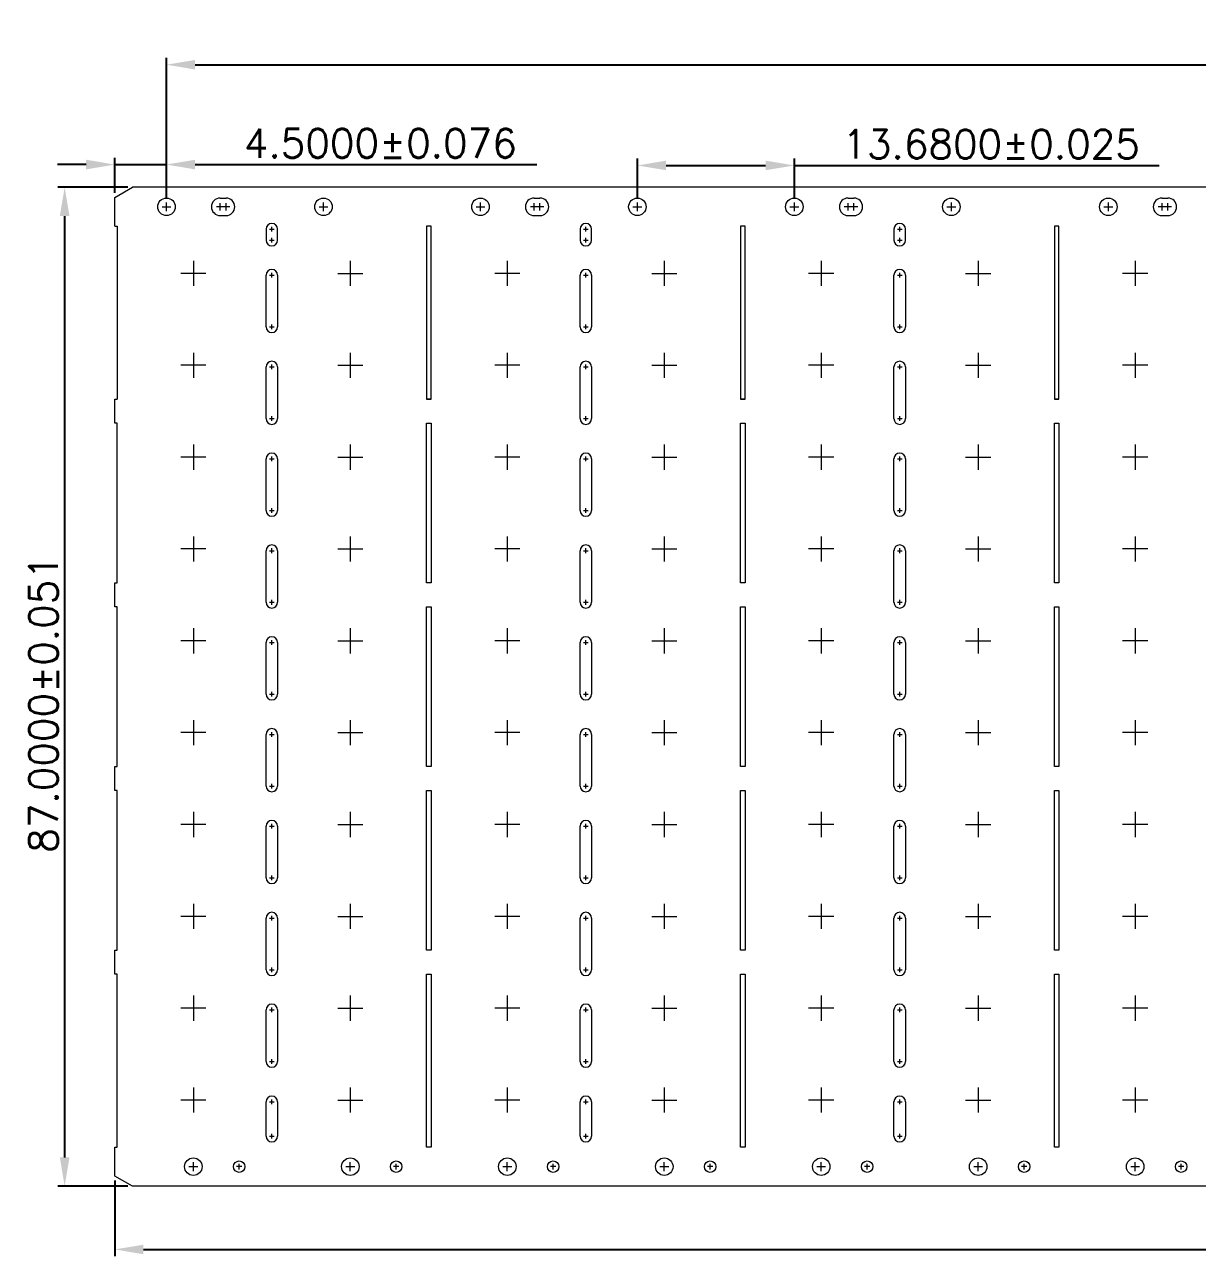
# Model space of a CAD drawing. Extents: x -1222 to -940, y -52 to 64.
# Drawn here: x -1221.6 to -1119.4, y -43.2 to 64.1 of the extents above; entities that cross this region are included whole.
import ezdxf

# ---------------------------------------------------------------- set-up
doc = ezdxf.new("R2010")
doc.units = 0
doc.linetypes.add('CENTER', pattern=[50.8, 31.75, -6.35, 6.35, -6.35])
doc.layers.get('Defpoints').update_dxf_attribs({"lineweight": 0})
for name, color, linetype, lineweight in [('CEN', 3, 'CENTER', 0), ('D Frame', 7, 'Continuous', 0), ('dim', 255, 'Continuous', 0)]:
    doc.layers.add(name, color=color, linetype=linetype, lineweight=lineweight)
doc.styles.add('BZ', font='simplex.shx')
doc.dimstyles.new('St1.CG', dxfattribs={"dimtxt": 2.5, "dimasz": 2.5, "dimexe": 0.6, "dimexo": 0.4, "dimgap": 0.6, "dimtad": 1, "dimdec": 4, "dimzin": 0, "dimdsep": 46, "dimtxsty": 'BZ', "dimcen": 0.6, "dimclrd": 7, "dimclre": 1, "dimadec": 0, "dimazin": 0, "dimtfac": 1, "dimtdec": 4, "dimtmove": 0, "dimatfit": 3, "dimfxl": 1, "dimtolj": 1, "dimtzin": 0, "dimarcsym": 0})

# ---------------------------------------------------------------- blocks, each defined once
blk = doc.blocks.new('*D0')
at = {"layer": 'Defpoints', "color": 0, "lineweight": 0, "transparency": 16777216}
for p in [(71.15, 346.19), (65.25, 259.19), (71.15, 259.19)]:
    blk.add_point(p, dxfattribs=at)
at = {"layer": 'dim', "color": 1, "lineweight": -2, "transparency": 16777216}
for p, q in [((70.75, 346.19), (64.65, 346.19)), ((70.75, 259.19), (64.65, 259.19))]:
    blk.add_line(p, q, dxfattribs=at)
at = {"layer": 'dim', "color": 7, "lineweight": -2, "transparency": 16777216}
blk.add_line((65.25, 343.69), (65.25, 261.69), dxfattribs=at)
at = {"layer": 'dim', "color": 7, "lineweight": 0, "transparency": 16777216}
for points in [[(65.67, 343.69), (64.83, 343.69), (65.25, 346.19)], [(64.83, 261.69), (65.67, 261.69), (65.25, 259.19)]]:
    blk.add_solid(points, dxfattribs=at)
at = {"layer": 'dim', "color": 0, "transparency": 16777216, "insert": (63.4, 301.19), "char_height": 2.5, "attachment_point": 5, "rotation": 90, "style": 'BZ'}
blk.add_mtext('\\A1;87.0000%%p0.051', dxfattribs=at)
blk = doc.blocks.new('*D1')
at = {"layer": 'Defpoints', "color": 0, "lineweight": 0, "transparency": 16777216}
for p in [(69.62, 260.07), (343.22, 260.07), (343.22, 253.68)]:
    blk.add_point(p, dxfattribs=at)
at = {"layer": 'dim', "color": 1, "lineweight": -2, "transparency": 16777216}
for p, q in [((69.62, 259.67), (69.62, 253.08)), ((343.22, 259.67), (343.22, 253.08))]:
    blk.add_line(p, q, dxfattribs=at)
at = {"layer": 'dim', "color": 7, "lineweight": -2, "transparency": 16777216}
blk.add_line((72.12, 253.68), (340.72, 253.68), dxfattribs=at)
at = {"layer": 'dim', "color": 7, "lineweight": 0, "transparency": 16777216}
for points in [[(72.12, 254.09), (72.12, 253.26), (69.62, 253.68)], [(340.72, 253.26), (340.72, 254.09), (343.22, 253.68)]]:
    blk.add_solid(points, dxfattribs=at)
at = {"layer": 'dim', "color": 0, "transparency": 16777216, "insert": (206.42, 255.53), "char_height": 2.5, "attachment_point": 5, "style": 'BZ'}
blk.add_mtext('\\A1;273.6000±0.102', dxfattribs=at)
blk = doc.blocks.new('*D2')
at = {"layer": 'Defpoints', "color": 0, "lineweight": 0, "transparency": 16777216}
for p in [(74.12, 348.17), (69.62, 345.31), (74.12, 344.88)]:
    blk.add_point(p, dxfattribs=at)
at = {"layer": 'dim', "color": 1, "lineweight": -2, "transparency": 16777216}
for p, q in [((69.62, 345.71), (69.62, 348.77)), ((74.12, 345.28), (74.12, 348.77))]:
    blk.add_line(p, q, dxfattribs=at)
at = {"layer": 'dim', "color": 7, "lineweight": -2, "transparency": 16777216}
for p, q in [((67.12, 348.17), (64.62, 348.17)), ((69.62, 348.17), (74.12, 348.17)), ((76.62, 348.17), (106.4, 348.17))]:
    blk.add_line(p, q, dxfattribs=at)
at = {"layer": 'dim', "color": 7, "lineweight": 0, "transparency": 16777216}
for points in [[(67.12, 347.75), (67.12, 348.59), (69.62, 348.17)], [(76.62, 348.59), (76.62, 347.75), (74.12, 348.17)]]:
    blk.add_solid(points, dxfattribs=at)
at = {"layer": 'dim', "color": 0, "transparency": 16777216, "insert": (92.76, 350.02), "char_height": 2.5, "attachment_point": 5, "style": 'BZ'}
blk.add_mtext('\\A1;4.5000±0.076', dxfattribs=at)
blk = doc.blocks.new('*D3')
at = {"layer": 'Defpoints', "color": 0, "lineweight": 0, "transparency": 16777216}
for p in [(128.84, 348.09), (115.16, 344.88), (128.84, 344.88)]:
    blk.add_point(p, dxfattribs=at)
at = {"layer": 'dim', "color": 1, "lineweight": -2, "transparency": 16777216}
for p, q in [((115.16, 345.28), (115.16, 348.69)), ((128.84, 345.28), (128.84, 348.69))]:
    blk.add_line(p, q, dxfattribs=at)
at = {"layer": 'dim', "color": 7, "lineweight": -2, "transparency": 16777216}
for p, q in [((117.66, 348.09), (126.34, 348.09)), ((128.84, 348.09), (160.64, 348.09))]:
    blk.add_line(p, q, dxfattribs=at)
at = {"layer": 'dim', "color": 7, "lineweight": 0, "transparency": 16777216}
for points in [[(117.66, 348.51), (117.66, 347.68), (115.16, 348.09)], [(126.34, 347.68), (126.34, 348.51), (128.84, 348.09)]]:
    blk.add_solid(points, dxfattribs=at)
at = {"layer": 'dim', "color": 0, "transparency": 16777216, "insert": (145.99, 349.94), "char_height": 2.5, "attachment_point": 5, "style": 'BZ'}
blk.add_mtext('\\A1;13.6800±0.025', dxfattribs=at)
blk = doc.blocks.new('*D6')
at = {"layer": 'Defpoints', "color": 0, "lineweight": 0, "transparency": 16777216}
for p in [(334.04, 356.87), (74.12, 344.88), (334.04, 344.88)]:
    blk.add_point(p, dxfattribs=at)
at = {"layer": 'dim', "color": 1, "lineweight": -2, "transparency": 16777216}
for p, q in [((74.12, 345.28), (74.12, 357.47)), ((334.04, 345.28), (334.04, 357.47))]:
    blk.add_line(p, q, dxfattribs=at)
at = {"layer": 'dim', "color": 7, "lineweight": -2, "transparency": 16777216}
blk.add_line((76.62, 356.87), (331.54, 356.87), dxfattribs=at)
at = {"layer": 'dim', "color": 7, "lineweight": 0, "transparency": 16777216}
for points in [[(76.62, 357.28), (76.62, 356.45), (74.12, 356.87)], [(331.54, 356.45), (331.54, 357.28), (334.04, 356.87)]]:
    blk.add_solid(points, dxfattribs=at)
at = {"layer": 'dim', "color": 0, "transparency": 16777216, "insert": (204.08, 358.72), "char_height": 2.5, "attachment_point": 5, "style": 'BZ'}
blk.add_mtext('\\A1;259.9200±0.051', dxfattribs=at)

msp = doc.modelspace()

# ---------------------------------------------------------------- linework, layer by layer
at = {"layer": 'CEN'}
for p, q in [((-1204.59011, 47.85668), (-1204.59011, 48.5139)), ((-1204.08211, 47.85668), (-1204.08211, 48.5139)), ((-1177.23011, 47.85668), (-1177.23011, 48.5139)), ((-1176.72211, 47.85668), (-1176.72211, 48.5139)), ((-1149.87011, 47.85668), (-1149.87011, 48.5139)), ((-1149.36211, 47.85668), (-1149.36211, 48.5139)), ((-1122.51011, 47.85668), (-1122.51011, 48.5139)), ((-1122.00211, 47.85668), (-1122.00211, 48.5139)), ((-1204.2615, 48.18529), (-1204.91872, 48.18529)), ((-1203.7535, 48.18529), (-1204.41072, 48.18529)), ((-1176.9015, 48.18529), (-1177.55872, 48.18529)), ((-1176.3935, 48.18529), (-1177.05072, 48.18529)), ((-1149.5415, 48.18529), (-1150.19872, 48.18529)), ((-1149.0335, 48.18529), (-1149.69072, 48.18529)), ((-1122.1815, 48.18529), (-1122.83872, 48.18529)), ((-1121.6735, 48.18529), (-1122.33072, 48.18529)), ((-1200.29495, 46.23529), (-1199.88527, 46.23529)), ((-1200.09011, 46.03045), (-1200.09011, 46.44013)), ((-1172.93495, 46.23529), (-1172.52527, 46.23529)), ((-1172.73011, 46.03045), (-1172.73011, 46.44013)), ((-1145.57495, 46.23529), (-1145.16527, 46.23529)), ((-1145.37011, 46.03045), (-1145.37011, 46.44013)), ((-1200.29495, 45.28529), (-1199.88527, 45.28529)), ((-1200.09011, 45.08045), (-1200.09011, 45.49013)), ((-1172.93495, 45.28529), (-1172.52527, 45.28529)), ((-1172.73011, 45.08045), (-1172.73011, 45.49013)), ((-1145.57495, 45.28529), (-1145.16527, 45.28529)), ((-1145.37011, 45.08045), (-1145.37011, 45.49013)), ((-1206.93011, 43.48067), (-1206.93011, 41.28992)), ((-1193.25011, 43.48067), (-1193.25011, 41.28992)), ((-1179.57011, 43.48067), (-1179.57011, 41.28992)), ((-1165.89011, 43.48067), (-1165.89011, 41.28992)), ((-1152.21011, 43.48067), (-1152.21011, 41.28992)), ((-1138.53011, 43.48067), (-1138.53011, 41.28992)), ((-1124.85011, 43.48067), (-1124.85011, 41.28992)), ((-1205.83474, 42.38529), (-1208.02549, 42.38529)), ((-1200.29495, 42.23529), (-1199.88527, 42.23529)), ((-1200.09011, 42.03045), (-1200.09011, 42.44013)), ((-1194.34549, 42.38529), (-1192.15474, 42.38529)), ((-1178.47474, 42.38529), (-1180.66549, 42.38529)), ((-1172.93495, 42.23529), (-1172.52527, 42.23529)), ((-1172.73011, 42.03045), (-1172.73011, 42.44013)), ((-1166.98549, 42.38529), (-1164.79474, 42.38529)), ((-1151.11474, 42.38529), (-1153.30549, 42.38529)), ((-1145.57495, 42.23529), (-1145.16527, 42.23529)), ((-1145.37011, 42.03045), (-1145.37011, 42.44013)), ((-1139.62549, 42.38529), (-1137.43474, 42.38529)), ((-1123.75474, 42.38529), (-1125.94549, 42.38529)), ((-1200.29495, 37.73529), (-1199.88527, 37.73529)), ((-1200.09011, 37.53045), (-1200.09011, 37.94013)), ((-1172.93495, 37.73529), (-1172.52527, 37.73529)), ((-1172.73011, 37.53045), (-1172.73011, 37.94013)), ((-1145.57495, 37.73529), (-1145.16527, 37.73529)), ((-1145.37011, 37.53045), (-1145.37011, 37.94013)), ((-1206.93011, 35.48067), (-1206.93011, 33.28992)), ((-1193.25011, 35.48067), (-1193.25011, 33.28992)), ((-1179.57011, 35.48067), (-1179.57011, 33.28992)), ((-1165.89011, 35.48067), (-1165.89011, 33.28992)), ((-1152.21011, 35.48067), (-1152.21011, 33.28992)), ((-1138.53011, 35.48067), (-1138.53011, 33.28992)), ((-1124.85011, 35.48067), (-1124.85011, 33.28992)), ((-1205.83474, 34.38529), (-1208.02549, 34.38529)), ((-1200.09011, 34.03045), (-1200.09011, 34.44013)), ((-1194.34549, 34.38529), (-1192.15474, 34.38529)), ((-1178.47474, 34.38529), (-1180.66549, 34.38529)), ((-1172.73011, 34.03045), (-1172.73011, 34.44013)), ((-1166.98549, 34.38529), (-1164.79474, 34.38529)), ((-1151.11474, 34.38529), (-1153.30549, 34.38529)), ((-1145.37011, 34.03045), (-1145.37011, 34.44013)), ((-1139.62549, 34.38529), (-1137.43474, 34.38529)), ((-1123.75474, 34.38529), (-1125.94549, 34.38529)), ((-1200.29495, 34.23529), (-1199.88527, 34.23529)), ((-1172.93495, 34.23529), (-1172.52527, 34.23529)), ((-1145.57495, 34.23529), (-1145.16527, 34.23529)), ((-1200.29495, 29.73529), (-1199.88527, 29.73529)), ((-1200.09011, 29.53045), (-1200.09011, 29.94013)), ((-1172.93495, 29.73529), (-1172.52527, 29.73529)), ((-1172.73011, 29.53045), (-1172.73011, 29.94013)), ((-1145.57495, 29.73529), (-1145.16527, 29.73529)), ((-1145.37011, 29.53045), (-1145.37011, 29.94013)), ((-1206.93011, 27.48067), (-1206.93011, 25.28992)), ((-1193.25011, 27.48067), (-1193.25011, 25.28992)), ((-1179.57011, 27.48067), (-1179.57011, 25.28992)), ((-1165.89011, 27.48067), (-1165.89011, 25.28992)), ((-1152.21011, 27.48067), (-1152.21011, 25.28992)), ((-1138.53011, 27.48067), (-1138.53011, 25.28992)), ((-1124.85011, 27.48067), (-1124.85011, 25.28992)), ((-1205.83474, 26.38529), (-1208.02549, 26.38529)), ((-1200.29495, 26.23529), (-1199.88527, 26.23529)), ((-1200.09011, 26.03045), (-1200.09011, 26.44013)), ((-1194.34549, 26.38529), (-1192.15474, 26.38529)), ((-1178.47474, 26.38529), (-1180.66549, 26.38529)), ((-1172.93495, 26.23529), (-1172.52527, 26.23529)), ((-1172.73011, 26.03045), (-1172.73011, 26.44013)), ((-1166.98549, 26.38529), (-1164.79474, 26.38529)), ((-1151.11474, 26.38529), (-1153.30549, 26.38529)), ((-1145.57495, 26.23529), (-1145.16527, 26.23529)), ((-1145.37011, 26.03045), (-1145.37011, 26.44013)), ((-1139.62549, 26.38529), (-1137.43474, 26.38529)), ((-1123.75474, 26.38529), (-1125.94549, 26.38529)), ((-1200.29495, 21.73529), (-1199.88527, 21.73529)), ((-1200.09011, 21.53045), (-1200.09011, 21.94013)), ((-1172.93495, 21.73529), (-1172.52527, 21.73529)), ((-1172.73011, 21.53045), (-1172.73011, 21.94013)), ((-1145.57495, 21.73529), (-1145.16527, 21.73529)), ((-1145.37011, 21.53045), (-1145.37011, 21.94013)), ((-1206.93011, 19.48067), (-1206.93011, 17.28992)), ((-1193.25011, 19.48067), (-1193.25011, 17.28992)), ((-1179.57011, 19.48067), (-1179.57011, 17.28992)), ((-1165.89011, 19.48067), (-1165.89011, 17.28992)), ((-1152.21011, 19.48067), (-1152.21011, 17.28992)), ((-1138.53011, 19.48067), (-1138.53011, 17.28992)), ((-1124.85011, 19.48067), (-1124.85011, 17.28992)), ((-1205.83474, 18.38529), (-1208.02549, 18.38529)), ((-1200.09011, 18.03045), (-1200.09011, 18.44013)), ((-1194.34549, 18.38529), (-1192.15474, 18.38529)), ((-1178.47474, 18.38529), (-1180.66549, 18.38529)), ((-1172.73011, 18.03045), (-1172.73011, 18.44013)), ((-1166.98549, 18.38529), (-1164.79474, 18.38529)), ((-1151.11474, 18.38529), (-1153.30549, 18.38529)), ((-1145.37011, 18.03045), (-1145.37011, 18.44013)), ((-1139.62549, 18.38529), (-1137.43474, 18.38529)), ((-1123.75474, 18.38529), (-1125.94549, 18.38529)), ((-1200.29495, 18.23529), (-1199.88527, 18.23529)), ((-1172.93495, 18.23529), (-1172.52527, 18.23529)), ((-1145.57495, 18.23529), (-1145.16527, 18.23529)), ((-1200.29495, 13.73529), (-1199.88527, 13.73529)), ((-1200.09011, 13.53045), (-1200.09011, 13.94013)), ((-1172.93495, 13.73529), (-1172.52527, 13.73529)), ((-1172.73011, 13.53045), (-1172.73011, 13.94013)), ((-1145.57495, 13.73529), (-1145.16527, 13.73529)), ((-1145.37011, 13.53045), (-1145.37011, 13.94013)), ((-1206.93011, 11.48067), (-1206.93011, 9.28992)), ((-1193.25011, 11.48067), (-1193.25011, 9.28992)), ((-1179.57011, 11.48067), (-1179.57011, 9.28992)), ((-1165.89011, 11.48067), (-1165.89011, 9.28992)), ((-1152.21011, 11.48067), (-1152.21011, 9.28992)), ((-1138.53011, 11.48067), (-1138.53011, 9.28992)), ((-1124.85011, 11.48067), (-1124.85011, 9.28992)), ((-1205.83474, 10.38529), (-1208.02549, 10.38529)), ((-1200.29495, 10.23529), (-1199.88527, 10.23529)), ((-1200.09011, 10.03045), (-1200.09011, 10.44013)), ((-1194.34549, 10.38529), (-1192.15474, 10.38529)), ((-1178.47474, 10.38529), (-1180.66549, 10.38529)), ((-1172.93495, 10.23529), (-1172.52527, 10.23529)), ((-1172.73011, 10.03045), (-1172.73011, 10.44013)), ((-1166.98549, 10.38529), (-1164.79474, 10.38529)), ((-1151.11474, 10.38529), (-1153.30549, 10.38529)), ((-1145.57495, 10.23529), (-1145.16527, 10.23529)), ((-1145.37011, 10.03045), (-1145.37011, 10.44013)), ((-1139.62549, 10.38529), (-1137.43474, 10.38529)), ((-1123.75474, 10.38529), (-1125.94549, 10.38529)), ((-1200.29495, 5.73529), (-1199.88527, 5.73529)), ((-1200.09011, 5.53045), (-1200.09011, 5.94013)), ((-1172.93495, 5.73529), (-1172.52527, 5.73529)), ((-1172.73011, 5.53045), (-1172.73011, 5.94013)), ((-1145.57495, 5.73529), (-1145.16527, 5.73529)), ((-1145.37011, 5.53045), (-1145.37011, 5.94013)), ((-1206.93011, 3.48067), (-1206.93011, 1.28992)), ((-1193.25011, 3.48067), (-1193.25011, 1.28992)), ((-1179.57011, 3.48067), (-1179.57011, 1.28992)), ((-1165.89011, 3.48067), (-1165.89011, 1.28992)), ((-1152.21011, 3.48067), (-1152.21011, 1.28992)), ((-1138.53011, 3.48067), (-1138.53011, 1.28992)), ((-1124.85011, 3.48067), (-1124.85011, 1.28992)), ((-1205.83474, 2.38529), (-1208.02549, 2.38529)), ((-1200.29495, 2.23529), (-1199.88527, 2.23529)), ((-1200.09011, 2.03045), (-1200.09011, 2.44013)), ((-1194.34549, 2.38529), (-1192.15474, 2.38529)), ((-1178.47474, 2.38529), (-1180.66549, 2.38529)), ((-1172.93495, 2.23529), (-1172.52527, 2.23529)), ((-1172.73011, 2.03045), (-1172.73011, 2.44013)), ((-1166.98549, 2.38529), (-1164.79474, 2.38529)), ((-1151.11474, 2.38529), (-1153.30549, 2.38529)), ((-1145.57495, 2.23529), (-1145.16527, 2.23529)), ((-1145.37011, 2.03045), (-1145.37011, 2.44013)), ((-1139.62549, 2.38529), (-1137.43474, 2.38529)), ((-1123.75474, 2.38529), (-1125.94549, 2.38529)), ((-1200.09011, -2.46955), (-1200.09011, -2.05987)), ((-1172.73011, -2.46955), (-1172.73011, -2.05987)), ((-1145.37011, -2.46955), (-1145.37011, -2.05987)), ((-1200.29495, -2.26471), (-1199.88527, -2.26471)), ((-1172.93495, -2.26471), (-1172.52527, -2.26471)), ((-1145.57495, -2.26471), (-1145.16527, -2.26471)), ((-1206.93011, -4.51933), (-1206.93011, -6.71008)), ((-1193.25011, -4.51933), (-1193.25011, -6.71008)), ((-1179.57011, -4.51933), (-1179.57011, -6.71008)), ((-1165.89011, -4.51933), (-1165.89011, -6.71008)), ((-1152.21011, -4.51933), (-1152.21011, -6.71008)), ((-1138.53011, -4.51933), (-1138.53011, -6.71008)), ((-1124.85011, -4.51933), (-1124.85011, -6.71008)), ((-1205.83474, -5.61471), (-1208.02549, -5.61471)), ((-1200.29495, -5.76471), (-1199.88527, -5.76471)), ((-1200.09011, -5.96955), (-1200.09011, -5.55987)), ((-1194.34549, -5.61471), (-1192.15474, -5.61471)), ((-1178.47474, -5.61471), (-1180.66549, -5.61471)), ((-1172.93495, -5.76471), (-1172.52527, -5.76471)), ((-1172.73011, -5.96955), (-1172.73011, -5.55987)), ((-1166.98549, -5.61471), (-1164.79474, -5.61471)), ((-1151.11474, -5.61471), (-1153.30549, -5.61471)), ((-1145.57495, -5.76471), (-1145.16527, -5.76471)), ((-1145.37011, -5.96955), (-1145.37011, -5.55987)), ((-1139.62549, -5.61471), (-1137.43474, -5.61471)), ((-1123.75474, -5.61471), (-1125.94549, -5.61471)), ((-1200.29495, -10.26471), (-1199.88527, -10.26471)), ((-1200.09011, -10.46955), (-1200.09011, -10.05987)), ((-1172.93495, -10.26471), (-1172.52527, -10.26471)), ((-1172.73011, -10.46955), (-1172.73011, -10.05987)), ((-1145.57495, -10.26471), (-1145.16527, -10.26471)), ((-1145.37011, -10.46955), (-1145.37011, -10.05987)), ((-1206.93011, -12.51933), (-1206.93011, -14.71008)), ((-1193.25011, -12.51933), (-1193.25011, -14.71008)), ((-1179.57011, -12.51933), (-1179.57011, -14.71008)), ((-1165.89011, -12.51933), (-1165.89011, -14.71008)), ((-1152.21011, -12.51933), (-1152.21011, -14.71008)), ((-1138.53011, -12.51933), (-1138.53011, -14.71008)), ((-1124.85011, -12.51933), (-1124.85011, -14.71008)), ((-1205.83474, -13.61471), (-1208.02549, -13.61471)), ((-1200.29495, -13.76471), (-1199.88527, -13.76471)), ((-1200.09011, -13.96955), (-1200.09011, -13.55987)), ((-1194.34549, -13.61471), (-1192.15474, -13.61471)), ((-1178.47474, -13.61471), (-1180.66549, -13.61471)), ((-1172.93495, -13.76471), (-1172.52527, -13.76471)), ((-1172.73011, -13.96955), (-1172.73011, -13.55987)), ((-1166.98549, -13.61471), (-1164.79474, -13.61471)), ((-1151.11474, -13.61471), (-1153.30549, -13.61471)), ((-1145.57495, -13.76471), (-1145.16527, -13.76471)), ((-1145.37011, -13.96955), (-1145.37011, -13.55987)), ((-1139.62549, -13.61471), (-1137.43474, -13.61471)), ((-1123.75474, -13.61471), (-1125.94549, -13.61471)), ((-1200.09011, -18.46955), (-1200.09011, -18.05987)), ((-1172.73011, -18.46955), (-1172.73011, -18.05987)), ((-1145.37011, -18.46955), (-1145.37011, -18.05987)), ((-1200.29495, -18.26471), (-1199.88527, -18.26471)), ((-1172.93495, -18.26471), (-1172.52527, -18.26471)), ((-1145.57495, -18.26471), (-1145.16527, -18.26471)), ((-1206.93011, -20.51933), (-1206.93011, -22.71008)), ((-1193.25011, -20.51933), (-1193.25011, -22.71008)), ((-1179.57011, -20.51933), (-1179.57011, -22.71008)), ((-1165.89011, -20.51933), (-1165.89011, -22.71008)), ((-1152.21011, -20.51933), (-1152.21011, -22.71008)), ((-1138.53011, -20.51933), (-1138.53011, -22.71008)), ((-1124.85011, -20.51933), (-1124.85011, -22.71008)), ((-1205.83474, -21.61471), (-1208.02549, -21.61471)), ((-1200.29495, -21.76471), (-1199.88527, -21.76471)), ((-1200.09011, -21.96955), (-1200.09011, -21.55987)), ((-1194.34549, -21.61471), (-1192.15474, -21.61471)), ((-1178.47474, -21.61471), (-1180.66549, -21.61471)), ((-1172.93495, -21.76471), (-1172.52527, -21.76471)), ((-1172.73011, -21.96955), (-1172.73011, -21.55987)), ((-1166.98549, -21.61471), (-1164.79474, -21.61471)), ((-1151.11474, -21.61471), (-1153.30549, -21.61471)), ((-1145.57495, -21.76471), (-1145.16527, -21.76471)), ((-1145.37011, -21.96955), (-1145.37011, -21.55987)), ((-1139.62549, -21.61471), (-1137.43474, -21.61471)), ((-1123.75474, -21.61471), (-1125.94549, -21.61471)), ((-1200.29495, -26.26471), (-1199.88527, -26.26471)), ((-1200.09011, -26.46955), (-1200.09011, -26.05987)), ((-1172.93495, -26.26471), (-1172.52527, -26.26471)), ((-1172.73011, -26.46955), (-1172.73011, -26.05987)), ((-1145.57495, -26.26471), (-1145.16527, -26.26471)), ((-1145.37011, -26.46955), (-1145.37011, -26.05987)), ((-1206.93011, -28.51933), (-1206.93011, -30.71008)), ((-1193.25011, -28.51933), (-1193.25011, -30.71008)), ((-1179.57011, -28.51933), (-1179.57011, -30.71008)), ((-1165.89011, -28.51933), (-1165.89011, -30.71008)), ((-1152.21011, -28.51933), (-1152.21011, -30.71008)), ((-1138.53011, -28.51933), (-1138.53011, -30.71008)), ((-1124.85011, -28.51933), (-1124.85011, -30.71008)), ((-1205.83474, -29.61471), (-1208.02549, -29.61471)), ((-1200.29495, -29.76471), (-1199.88527, -29.76471)), ((-1200.09011, -29.96955), (-1200.09011, -29.55987)), ((-1194.34549, -29.61471), (-1192.15474, -29.61471)), ((-1178.47474, -29.61471), (-1180.66549, -29.61471)), ((-1172.93495, -29.76471), (-1172.52527, -29.76471)), ((-1172.73011, -29.96955), (-1172.73011, -29.55987)), ((-1166.98549, -29.61471), (-1164.79474, -29.61471)), ((-1151.11474, -29.61471), (-1153.30549, -29.61471)), ((-1145.57495, -29.76471), (-1145.16527, -29.76471)), ((-1145.37011, -29.96955), (-1145.37011, -29.55987)), ((-1139.62549, -29.61471), (-1137.43474, -29.61471)), ((-1123.75474, -29.61471), (-1125.94549, -29.61471)), ((-1200.29495, -32.76471), (-1199.88527, -32.76471)), ((-1200.09011, -32.96955), (-1200.09011, -32.55987)), ((-1172.93495, -32.76471), (-1172.52527, -32.76471)), ((-1172.73011, -32.96955), (-1172.73011, -32.55987)), ((-1145.57495, -32.76471), (-1145.16527, -32.76471)), ((-1145.37011, -32.96955), (-1145.37011, -32.55987))]:
    msp.add_line(p, q, dxfattribs=at)
for points in [[(-1209.27011, 47.80004), (-1209.27011, 48.18529), (-1209.27011, 48.57055)], [(-1195.59011, 47.80004), (-1195.59011, 48.18529), (-1195.59011, 48.57055)], [(-1181.91011, 47.80004), (-1181.91011, 48.18529), (-1181.91011, 48.57055)], [(-1168.23011, 47.80004), (-1168.23011, 48.18529), (-1168.23011, 48.57055)], [(-1154.55011, 47.80004), (-1154.55011, 48.18529), (-1154.55011, 48.57055)], [(-1140.87011, 47.80004), (-1140.87011, 48.18529), (-1140.87011, 48.57055)], [(-1127.19011, 47.80004), (-1127.19011, 48.18529), (-1127.19011, 48.57055)], [(-1209.65537, 48.18529), (-1209.27011, 48.18529), (-1208.88486, 48.18529)], [(-1195.97537, 48.18529), (-1195.59011, 48.18529), (-1195.20486, 48.18529)], [(-1182.29537, 48.18529), (-1181.91011, 48.18529), (-1181.52486, 48.18529)], [(-1168.61537, 48.18529), (-1168.23011, 48.18529), (-1167.84486, 48.18529)], [(-1154.93537, 48.18529), (-1154.55011, 48.18529), (-1154.16486, 48.18529)], [(-1141.25537, 48.18529), (-1140.87011, 48.18529), (-1140.48486, 48.18529)], [(-1127.57537, 48.18529), (-1127.19011, 48.18529), (-1126.80486, 48.18529)], [(-1206.93011, -35.79996), (-1206.93011, -35.41471), (-1206.93011, -35.02945)], [(-1202.93011, -35.65447), (-1202.93011, -35.41471), (-1202.93011, -35.17495)], [(-1193.25011, -35.79996), (-1193.25011, -35.41471), (-1193.25011, -35.02945)], [(-1189.25011, -35.65447), (-1189.25011, -35.41471), (-1189.25011, -35.17495)], [(-1179.57011, -35.79996), (-1179.57011, -35.41471), (-1179.57011, -35.02945)], [(-1175.57011, -35.65447), (-1175.57011, -35.41471), (-1175.57011, -35.17495)], [(-1165.89011, -35.79996), (-1165.89011, -35.41471), (-1165.89011, -35.02945)], [(-1161.89011, -35.65447), (-1161.89011, -35.41471), (-1161.89011, -35.17495)], [(-1152.21011, -35.79996), (-1152.21011, -35.41471), (-1152.21011, -35.02945)], [(-1148.21011, -35.65447), (-1148.21011, -35.41471), (-1148.21011, -35.17495)], [(-1138.53011, -35.79996), (-1138.53011, -35.41471), (-1138.53011, -35.02945)], [(-1134.53011, -35.65447), (-1134.53011, -35.41471), (-1134.53011, -35.17495)], [(-1124.85011, -35.79996), (-1124.85011, -35.41471), (-1124.85011, -35.02945)], [(-1120.85011, -35.65447), (-1120.85011, -35.41471), (-1120.85011, -35.17495)], [(-1207.31537, -35.41471), (-1206.93011, -35.41471), (-1206.54486, -35.41471)], [(-1202.69035, -35.41471), (-1202.93011, -35.41471), (-1203.16988, -35.41471)], [(-1193.63537, -35.41471), (-1193.25011, -35.41471), (-1192.86486, -35.41471)], [(-1189.01035, -35.41471), (-1189.25011, -35.41471), (-1189.48988, -35.41471)], [(-1179.95537, -35.41471), (-1179.57011, -35.41471), (-1179.18486, -35.41471)], [(-1175.33035, -35.41471), (-1175.57011, -35.41471), (-1175.80988, -35.41471)], [(-1166.27537, -35.41471), (-1165.89011, -35.41471), (-1165.50486, -35.41471)], [(-1161.65035, -35.41471), (-1161.89011, -35.41471), (-1162.12988, -35.41471)], [(-1152.59537, -35.41471), (-1152.21011, -35.41471), (-1151.82486, -35.41471)], [(-1147.97035, -35.41471), (-1148.21011, -35.41471), (-1148.44988, -35.41471)], [(-1138.91537, -35.41471), (-1138.53011, -35.41471), (-1138.14486, -35.41471)], [(-1134.29035, -35.41471), (-1134.53011, -35.41471), (-1134.76988, -35.41471)], [(-1125.23537, -35.41471), (-1124.85011, -35.41471), (-1124.46486, -35.41471)], [(-1120.61035, -35.41471), (-1120.85011, -35.41471), (-1121.08988, -35.41471)]]:
    msp.add_lwpolyline(points, dxfattribs=at)
at = {"layer": 'D Frame'}
for p, q in [((-1213.77016, 49.00231), (-1212.24078, 49.88529)), ((-941.69948, 49.88529), (-1212.24078, 49.88529)), ((-1213.77011, 46.48529), (-1213.77011, 49.00233)), ((-1204.59011, 48.94729), (-1204.08211, 48.94729)), ((-1177.23011, 48.94729), (-1176.72211, 48.94729)), ((-1149.87011, 48.94729), (-1149.36211, 48.94729)), ((-1122.51011, 48.94729), (-1122.00211, 48.94729)), ((-1204.59011, 48.18529), (-1204.59011, 48.18529)), ((-1204.59011, 47.42329), (-1204.08211, 47.42329)), ((-1177.23011, 48.18529), (-1177.23011, 48.18529)), ((-1177.23011, 47.42329), (-1176.72211, 47.42329)), ((-1149.87011, 48.18529), (-1149.87011, 48.18529)), ((-1149.87011, 47.42329), (-1149.36211, 47.42329)), ((-1122.51011, 48.18529), (-1122.51011, 48.18529)), ((-1122.51011, 47.42329), (-1122.00211, 47.42329)), ((-1213.77011, 29.33529), (-1213.77011, 31.43529)), ((-1213.77011, 13.33529), (-1213.77011, 15.43529)), ((-1213.77011, -2.66471), (-1213.77011, -0.56471)), ((-1213.77011, -18.66471), (-1213.77011, -16.56471)), ((-1213.77011, -36.23173), (-1213.77011, -33.71471)), ((-1212.24078, -37.11471), (-1213.77016, -36.23173))]:
    msp.add_line(p, q, dxfattribs=at)
at = {"layer": 'D Frame', "linetype": 'ByBlock'}
msp.add_line((-941.69953, -37.11471), (-1212.24078, -37.11471), dxfattribs=at)
at = {"layer": 'D Frame', "linetype": 'Continuous'}
for points in [[(-1213.77011, 46.48529, 0), (-1213.57011, 46.48529, 0), (-1213.57011, 31.43529, 0)], [(-1200.59011, 46.23529, 0), (-1200.59011, 45.28529, 0)], [(-1199.59011, 45.28529, 0), (-1199.59011, 46.23529, 0)], [(-1186.21011, 31.43529, 0), (-1186.61011, 31.43529, 0), (-1186.21011, 31.43529, 0), (-1186.21011, 46.48529, 0), (-1186.61011, 46.48529, 0), (-1186.61011, 31.43529, 0)], [(-1173.23011, 46.23529, 0), (-1173.23011, 45.28529, 0)], [(-1172.23011, 45.28529, 0), (-1172.23011, 46.23529, 0)], [(-1158.85011, 31.43529, 0), (-1159.25011, 31.43529, 0), (-1158.85011, 31.43529, 0), (-1158.85011, 46.48529, 0), (-1159.25011, 46.48529, 0), (-1159.25011, 31.43529, 0)], [(-1145.87011, 46.23529, 0), (-1145.87011, 45.28529, 0)], [(-1144.87011, 45.28529, 0), (-1144.87011, 46.23529, 0)], [(-1131.49011, 31.43529, 0), (-1131.89011, 31.43529, 0), (-1131.49011, 31.43529, 0), (-1131.49011, 46.48529, 0), (-1131.89011, 46.48529, 0), (-1131.89011, 31.43529, 0)], [(-1200.59011, 37.73529, 0), (-1200.59011, 42.23529, 0)], [(-1199.59011, 42.23529, 0), (-1199.59011, 37.73529, 0)], [(-1173.23011, 37.73529, 0), (-1173.23011, 42.23529, 0)], [(-1172.23011, 42.23529, 0), (-1172.23011, 37.73529, 0)], [(-1145.87011, 37.73529, 0), (-1145.87011, 42.23529, 0)], [(-1144.87011, 42.23529, 0), (-1144.87011, 37.73529, 0)], [(-1200.59011, 29.73529, 0), (-1200.59011, 34.23529, 0)], [(-1199.59011, 34.23529, 0), (-1199.59011, 29.73529, 0)], [(-1173.23011, 29.73529, 0), (-1173.23011, 34.23529, 0)], [(-1172.23011, 34.23529, 0), (-1172.23011, 29.73529, 0)], [(-1145.87011, 29.73529, 0), (-1145.87011, 34.23529, 0)], [(-1144.87011, 34.23529, 0), (-1144.87011, 29.73529, 0)], [(-1213.77011, 31.43529, 0), (-1213.57011, 31.43529, 0)], [(-1213.77011, 15.43529, 0), (-1213.57011, 15.43529, 0), (-1213.57011, 29.33529, 0), (-1213.77011, 29.33529, 0)], [(-1186.21011, 29.33529, 0), (-1186.21011, 15.43529, 0), (-1186.61011, 15.43529, 0), (-1186.61011, 29.33529, 0), (-1186.21011, 29.33529, 0)], [(-1158.85011, 29.33529, 0), (-1158.85011, 15.43529, 0), (-1159.25011, 15.43529, 0), (-1159.25011, 29.33529, 0), (-1158.85011, 29.33529, 0)], [(-1131.49011, 29.33529, 0), (-1131.49011, 15.43529, 0), (-1131.89011, 15.43529, 0), (-1131.89011, 29.33529, 0), (-1131.49011, 29.33529, 0)], [(-1200.59011, 21.73529, 0), (-1200.59011, 26.23529, 0)], [(-1199.59011, 26.23529, 0), (-1199.59011, 21.73529, 0)], [(-1173.23011, 21.73529, 0), (-1173.23011, 26.23529, 0)], [(-1172.23011, 26.23529, 0), (-1172.23011, 21.73529, 0)], [(-1145.87011, 21.73529, 0), (-1145.87011, 26.23529, 0)], [(-1144.87011, 26.23529, 0), (-1144.87011, 21.73529, 0)], [(-1200.59011, 13.73529, 0), (-1200.59011, 18.23529, 0)], [(-1199.59011, 18.23529, 0), (-1199.59011, 13.73529, 0)], [(-1173.23011, 13.73529, 0), (-1173.23011, 18.23529, 0)], [(-1172.23011, 18.23529, 0), (-1172.23011, 13.73529, 0)], [(-1145.87011, 13.73529, 0), (-1145.87011, 18.23529, 0)], [(-1144.87011, 18.23529, 0), (-1144.87011, 13.73529, 0)], [(-1213.77011, -0.56471, 0), (-1213.57011, -0.56471, 0), (-1213.57011, 13.33529, 0), (-1213.77011, 13.33529, 0)], [(-1186.21011, 13.33529, 0), (-1186.21011, -0.56471, 0), (-1186.61011, -0.56471, 0), (-1186.61011, 13.33529, 0), (-1186.21011, 13.33529, 0)], [(-1158.85011, 13.33529, 0), (-1158.85011, -0.56471, 0), (-1159.25011, -0.56471, 0), (-1159.25011, 13.33529, 0), (-1158.85011, 13.33529, 0)], [(-1131.49011, 13.33529, 0), (-1131.49011, -0.56471, 0), (-1131.89011, -0.56471, 0), (-1131.89011, 13.33529, 0), (-1131.49011, 13.33529, 0)], [(-1200.59011, 5.73529, 0), (-1200.59011, 10.23529, 0)], [(-1199.59011, 10.23529, 0), (-1199.59011, 5.73529, 0)], [(-1173.23011, 5.73529, 0), (-1173.23011, 10.23529, 0)], [(-1172.23011, 10.23529, 0), (-1172.23011, 5.73529, 0)], [(-1145.87011, 5.73529, 0), (-1145.87011, 10.23529, 0)], [(-1144.87011, 10.23529, 0), (-1144.87011, 5.73529, 0)], [(-1200.59011, -2.26471, 0), (-1200.59011, 2.23529, 0)], [(-1199.59011, 2.23529, 0), (-1199.59011, -2.26471, 0)], [(-1173.23011, -2.26471, 0), (-1173.23011, 2.23529, 0)], [(-1172.23011, 2.23529, 0), (-1172.23011, -2.26471, 0)], [(-1145.87011, -2.26471, 0), (-1145.87011, 2.23529, 0)], [(-1144.87011, 2.23529, 0), (-1144.87011, -2.26471, 0)], [(-1213.77011, -16.56471, 0), (-1213.57011, -16.56471, 0), (-1213.57011, -2.66471, 0), (-1213.77011, -2.66471, 0)], [(-1186.21011, -2.66471, 0), (-1186.21011, -16.56471, 0), (-1186.61011, -16.56471, 0), (-1186.61011, -2.66471, 0), (-1186.21011, -2.66471, 0)], [(-1158.85011, -2.66471, 0), (-1158.85011, -16.56471, 0), (-1159.25011, -16.56471, 0), (-1159.25011, -2.66471, 0), (-1158.85011, -2.66471, 0)], [(-1131.49011, -2.66471, 0), (-1131.49011, -16.56471, 0), (-1131.89011, -16.56471, 0), (-1131.89011, -2.66471, 0), (-1131.49011, -2.66471, 0)], [(-1200.59011, -10.26471, 0), (-1200.59011, -5.76471, 0)], [(-1199.59011, -5.76471, 0), (-1199.59011, -10.26471, 0)], [(-1173.23011, -10.26471, 0), (-1173.23011, -5.76471, 0)], [(-1172.23011, -5.76471, 0), (-1172.23011, -10.26471, 0)], [(-1145.87011, -10.26471, 0), (-1145.87011, -5.76471, 0)], [(-1144.87011, -5.76471, 0), (-1144.87011, -10.26471, 0)], [(-1200.59011, -18.26471, 0), (-1200.59011, -13.76471, 0)], [(-1199.59011, -13.76471, 0), (-1199.59011, -18.26471, 0)], [(-1173.23011, -18.26471, 0), (-1173.23011, -13.76471, 0)], [(-1172.23011, -13.76471, 0), (-1172.23011, -18.26471, 0)], [(-1145.87011, -18.26471, 0), (-1145.87011, -13.76471, 0)], [(-1144.87011, -13.76471, 0), (-1144.87011, -18.26471, 0)], [(-1213.77011, -33.71471, 0), (-1213.57011, -33.71471, 0), (-1213.57011, -18.66471, 0), (-1213.77011, -18.66471, 0)], [(-1186.21011, -18.66471, 0), (-1186.21011, -33.71471, 0), (-1186.61011, -33.71471, 0), (-1186.61011, -18.66471, 0), (-1186.21011, -18.66471, 0)], [(-1158.85011, -18.66471, 0), (-1158.85011, -33.71471, 0), (-1159.25011, -33.71471, 0), (-1159.25011, -18.66471, 0), (-1158.85011, -18.66471, 0)], [(-1131.49011, -18.66471, 0), (-1131.49011, -33.71471, 0), (-1131.89011, -33.71471, 0), (-1131.89011, -18.66471, 0), (-1131.49011, -18.66471, 0)], [(-1200.59011, -26.26471, 0), (-1200.59011, -21.76471, 0)], [(-1199.59011, -21.76471, 0), (-1199.59011, -26.26471, 0)], [(-1173.23011, -26.26471, 0), (-1173.23011, -21.76471, 0)], [(-1172.23011, -21.76471, 0), (-1172.23011, -26.26471, 0)], [(-1145.87011, -26.26471, 0), (-1145.87011, -21.76471, 0)], [(-1144.87011, -21.76471, 0), (-1144.87011, -26.26471, 0)], [(-1200.59011, -32.77221, 0), (-1200.59011, -29.76471, 0)], [(-1199.59011, -29.76471, 0), (-1199.59011, -32.77221, 0)], [(-1173.23011, -32.77221, 0), (-1173.23011, -29.76471, 0)], [(-1172.23011, -29.76471, 0), (-1172.23011, -32.77221, 0)], [(-1145.87011, -32.77221, 0), (-1145.87011, -29.76471, 0)], [(-1144.87011, -29.76471, 0), (-1144.87011, -32.77221, 0)]]:
    msp.add_polyline3d(points, dxfattribs=at)
at = {"layer": 'D Frame'}
for centre, radius in [((-1209.27011, 48.18529), 0.762), ((-1195.59011, 48.18529), 0.762), ((-1181.91011, 48.18529), 0.762), ((-1168.23011, 48.18529), 0.762), ((-1154.55011, 48.18529), 0.762), ((-1140.87011, 48.18529), 0.762), ((-1127.19011, 48.18529), 0.762), ((-1206.93011, -35.41471), 0.762), ((-1202.93011, -35.41471), 0.5), ((-1193.25011, -35.41471), 0.762), ((-1189.25011, -35.41471), 0.5), ((-1179.57011, -35.41471), 0.762), ((-1175.57011, -35.41471), 0.5), ((-1165.89011, -35.41471), 0.762), ((-1161.89011, -35.41471), 0.5), ((-1152.21011, -35.41471), 0.762), ((-1148.21011, -35.41471), 0.5), ((-1138.53011, -35.41471), 0.762), ((-1134.53011, -35.41471), 0.5), ((-1124.85011, -35.41471), 0.762), ((-1120.85011, -35.41471), 0.5)]:
    msp.add_circle(centre, radius, dxfattribs=at)
for centre, start, end in [((-1204.59011, 48.18529), 90, 270), ((-1204.08211, 48.18529), 270, 90), ((-1177.23011, 48.18529), 90, 270), ((-1176.72211, 48.18529), 270, 90), ((-1149.87011, 48.18529), 90, 270), ((-1149.36211, 48.18529), 270, 90), ((-1122.51011, 48.18529), 90, 270), ((-1122.00211, 48.18529), 270, 90)]:
    msp.add_arc(centre, 0.762, start, end, dxfattribs=at)
at = {"layer": 'D Frame', "linetype": 'Continuous'}
for centre, start, end in [((-1200.09011, 46.23529), 0, 180), ((-1172.73011, 46.23529), 0, 180), ((-1145.37011, 46.23529), 0, 180), ((-1200.09011, 45.28529), 180, 0), ((-1172.73011, 45.28529), 180, 0), ((-1145.37011, 45.28529), 180, 0), ((-1200.09011, 42.23529), 0, 180), ((-1172.73011, 42.23529), 0, 180), ((-1145.37011, 42.23529), 0, 180), ((-1200.09011, 37.73529), 180, 0), ((-1172.73011, 37.73529), 180, 0), ((-1145.37011, 37.73529), 180, 0), ((-1200.09011, 34.23529), 0, 180), ((-1172.73011, 34.23529), 0, 180), ((-1145.37011, 34.23529), 0, 180), ((-1200.09011, 29.73529), 180, 0), ((-1172.73011, 29.73529), 180, 0), ((-1145.37011, 29.73529), 180, 0), ((-1200.09011, 26.23529), 0, 180), ((-1172.73011, 26.23529), 0, 180), ((-1145.37011, 26.23529), 0, 180), ((-1200.09011, 21.73529), 180, 0), ((-1172.73011, 21.73529), 180, 0), ((-1145.37011, 21.73529), 180, 0), ((-1200.09011, 18.23529), 0, 180), ((-1172.73011, 18.23529), 0, 180), ((-1145.37011, 18.23529), 0, 180), ((-1200.09011, 13.73529), 180, 0), ((-1172.73011, 13.73529), 180, 0), ((-1145.37011, 13.73529), 180, 0), ((-1200.09011, 10.23529), 0, 180), ((-1172.73011, 10.23529), 0, 180), ((-1145.37011, 10.23529), 0, 180), ((-1200.09011, 5.73529), 180, 0), ((-1172.73011, 5.73529), 180, 0), ((-1145.37011, 5.73529), 180, 0), ((-1200.09011, 2.23529), 0, 180), ((-1172.73011, 2.23529), 0, 180), ((-1145.37011, 2.23529), 0, 180), ((-1200.09011, -2.26471), 180, 0), ((-1172.73011, -2.26471), 180, 0), ((-1145.37011, -2.26471), 180, 0), ((-1200.09011, -5.76471), 0, 180), ((-1172.73011, -5.76471), 0, 180), ((-1145.37011, -5.76471), 0, 180), ((-1200.09011, -10.26471), 180, 0), ((-1172.73011, -10.26471), 180, 0), ((-1145.37011, -10.26471), 180, 0), ((-1200.09011, -13.76471), 0, 180), ((-1172.73011, -13.76471), 0, 180), ((-1145.37011, -13.76471), 0, 180), ((-1200.09011, -18.26471), 180, 0), ((-1172.73011, -18.26471), 180, 0), ((-1145.37011, -18.26471), 180, 0), ((-1200.09011, -21.76471), 0, 180), ((-1172.73011, -21.76471), 0, 180), ((-1145.37011, -21.76471), 0, 180), ((-1200.09011, -26.26471), 180, 0), ((-1172.73011, -26.26471), 180, 0), ((-1145.37011, -26.26471), 180, 0), ((-1200.09011, -29.76471), 0, 180), ((-1172.73011, -29.76471), 0, 180), ((-1145.37011, -29.76471), 0, 180), ((-1200.09011, -32.76471), 180, 0), ((-1172.73011, -32.76471), 180, 0), ((-1145.37011, -32.76471), 180, 0)]:
    msp.add_arc(centre, 0.5, start, end, dxfattribs=at)

# ---------------------------------------------------------------- dimensions: what is measured, and where the dimension line sits
at = {"layer": 'dim', "color": 7}
for base, p1, p2, text, picture, middle, set_off in [((-949.35011, 60.56166), (-1209.27011, 48.57055), (-949.35011, 48.57055), '<>±0.051', '*D6', (-1079.31011, 62.41166), (-1283.39399, -296.30581)), ((-940.170156, -42.630381), (-1213.770112, -36.231725), (-940.170156, -36.231725), '<>±0.102', '*D1', (-1076.970134, -40.780381), (-1283.393987, -296.30581))]:
    dim = msp.add_linear_dim(base=base, p1=p1, p2=p2, text=text, dimstyle='St1.CG', override={"dimtxsty": 'BZ'}, dxfattribs=at)
    dim.commit()
    dim.dimension.update_dxf_attribs({"geometry": picture, "text_midpoint": middle, "insert": set_off})
for base, p1, p2, text, picture, middle in [((-1209.27011, 51.86413), (-1213.77011, 49.00233), (-1209.27011, 48.57055), '<>±0.076', '*D2', (-1190.6344, 51.86413)), ((-1154.55011, 51.78888), (-1168.23011, 48.57055), (-1154.55011, 48.57055), '<>±0.025', '*D3', (-1137.40249, 51.78888))]:
    dim = msp.add_linear_dim(base=base, p1=p1, p2=p2, text=text, dimstyle='St1.CG', override={"dimtxsty": 'BZ'}, dxfattribs=at)
    dim.commit()
    dim.dimension.update_dxf_attribs({"geometry": picture, "text_midpoint": middle, "dimtype": 128, "insert": (-1283.39399, -296.30581)})
dim = msp.add_linear_dim(base=(-1218.14266, -37.11471), p1=(-1212.24078, 49.88529), p2=(-1212.24078, -37.11471), angle=90, text='<>%%p0.051', dimstyle='St1.CG', dxfattribs=at)
dim.commit()
dim.dimension.update_dxf_attribs({"geometry": '*D0', "text_midpoint": (-1218.14266, 4.88529), "dimtype": 128, "insert": (-1283.39399, -296.30581)})

doc.saveas('drawing.dxf')
